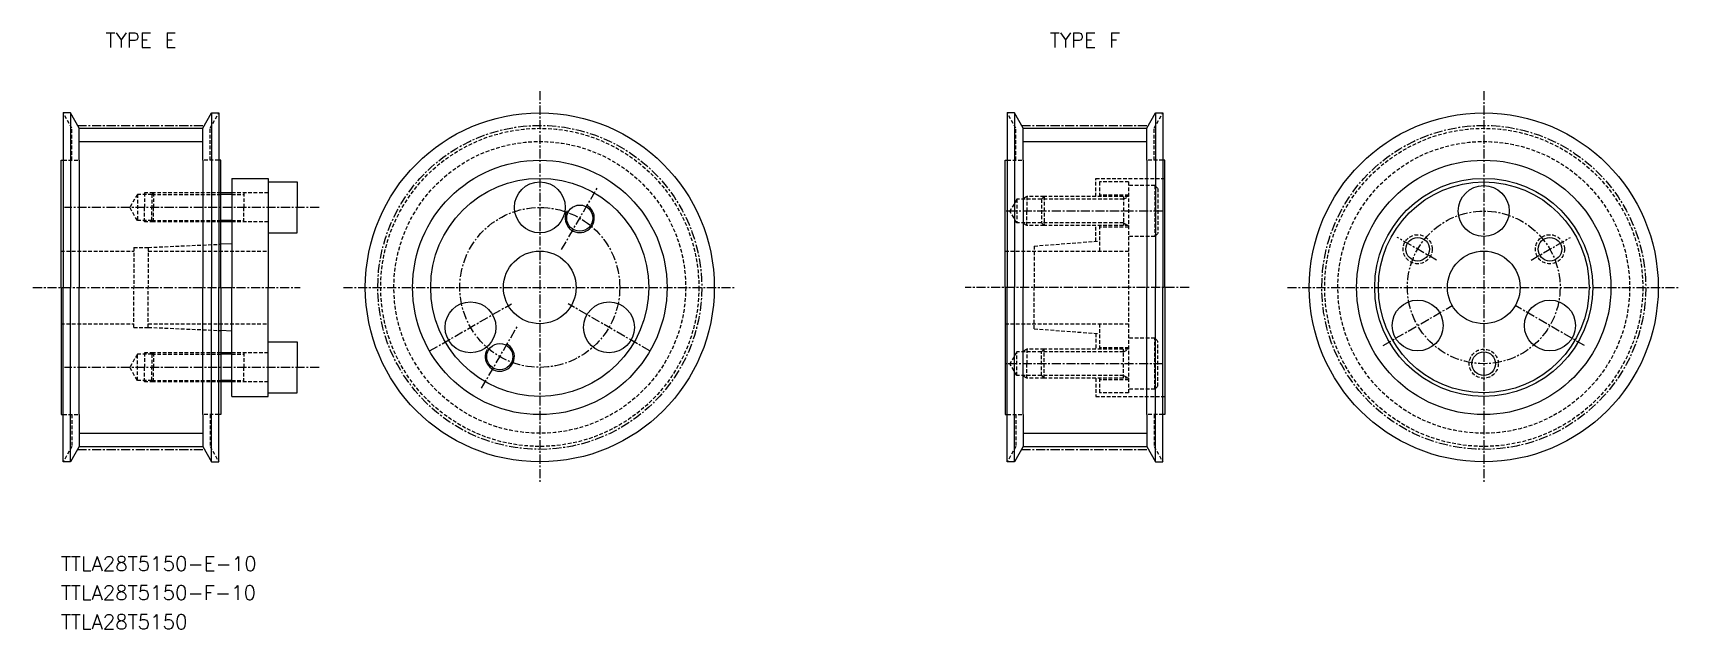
# Model space of a CAD drawing. Extents: x 4700 to 4927, y 19272 to 19354.
import ezdxf
from ezdxf.enums import TextEntityAlignment as Align

# ---------------------------------------------------------------- set-up
doc = ezdxf.new("R2010")
doc.units = 0
doc.linetypes.add('CENTER', pattern=[2, 1.25, -0.25, 0.25, -0.25])
doc.linetypes.add('DASHED', pattern=[0.75, 0.5, -0.25])
doc.layers.get('0').update_dxf_attribs({"linetype": 'CONTINUOUS'})
doc.layers.add('CENTER', color=1, linetype='CENTER')
doc.styles.add('MISUMI', font='txt.shx')

msp = doc.modelspace()

# ---------------------------------------------------------------- linework, layer by layer
at = {"color": 1, "linetype": 'CENTER'}
for p, q in [((4769.91, 19345.56), (4769.91, 19291.56)), ((4899.76, 19345.56), (4899.76, 19291.56)), ((4706.32, 19340.84), (4723.78, 19340.84)), ((4836.18, 19340.84), (4853.63, 19340.84)), ((4700.19, 19318.56), (4736.97, 19318.56)), ((4742.91, 19318.56), (4796.91, 19318.56)), ((4872.76, 19318.56), (4926.76, 19318.56)), ((4706.32, 19296.28), (4723.78, 19296.28)), ((4836.18, 19296.28), (4853.63, 19296.28))]:
    msp.add_line(p, q, dxfattribs=at)
at = {"color": 7, "linetype": 'CONTINUOUS'}
for p, q in [((4705.35, 19342.56), (4704.35, 19342.56)), ((4704.35, 19342.56), (4704.35, 19318.56)), ((4706.55, 19340.44), (4705.35, 19342.56)), ((4705.35, 19342.56), (4705.35, 19318.56)), ((4706.55, 19336.06), (4706.55, 19340.44)), ((4706.55, 19340.44), (4723.55, 19340.44)), ((4723.55, 19340.44), (4724.75, 19342.56)), ((4723.55, 19336.06), (4723.55, 19340.44)), ((4724.75, 19342.56), (4725.75, 19342.56)), ((4724.75, 19342.56), (4724.75, 19318.56)), ((4725.75, 19342.56), (4725.75, 19318.56)), ((4835.21, 19342.56), (4834.21, 19342.56)), ((4834.21, 19342.56), (4834.21, 19318.56)), ((4836.41, 19340.44), (4835.21, 19342.56)), ((4835.21, 19342.56), (4835.21, 19318.56)), ((4836.41, 19336.06), (4836.41, 19340.44)), ((4836.41, 19340.44), (4853.41, 19340.44)), ((4853.41, 19340.44), (4854.61, 19342.56)), ((4853.41, 19336.06), (4853.41, 19340.44)), ((4854.61, 19342.56), (4855.61, 19342.56)), ((4854.61, 19342.56), (4854.61, 19318.56)), ((4855.61, 19342.56), (4855.61, 19318.56)), ((4704.05, 19336.06), (4704.35, 19336.06)), ((4704.05, 19318.56), (4704.05, 19336.06)), ((4706.55, 19336.06), (4706.55, 19318.56)), ((4723.55, 19336.06), (4723.55, 19318.56)), ((4726.05, 19336.06), (4725.75, 19336.06)), ((4726.05, 19318.56), (4726.05, 19336.06)), ((4833.91, 19336.06), (4834.21, 19336.06)), ((4833.91, 19318.56), (4833.91, 19336.06)), ((4836.41, 19336.06), (4836.41, 19318.56)), ((4853.41, 19336.06), (4853.41, 19318.56)), ((4855.91, 19336.06), (4855.61, 19336.06)), ((4855.91, 19318.56), (4855.91, 19336.06)), ((4727.55, 19331.56), (4726.05, 19331.56)), ((4727.55, 19333.56), (4732.55, 19333.56)), ((4727.55, 19333.56), (4727.55, 19331.56)), ((4727.55, 19331.56), (4727.55, 19327.56)), ((4732.55, 19333.56), (4732.55, 19333.06)), ((4732.55, 19333.06), (4732.55, 19326.06)), ((4732.55, 19333.06), (4736.55, 19333.06)), ((4736.55, 19333.06), (4736.55, 19329.56)), ((4736.55, 19326.06), (4736.55, 19329.56)), ((4727.55, 19327.56), (4726.05, 19327.56)), ((4727.55, 19327.56), (4727.55, 19324.56)), ((4727.55, 19324.56), (4726.05, 19324.5)), ((4727.55, 19324.56), (4727.55, 19318.56)), ((4732.55, 19326.06), (4732.55, 19318.56)), ((4732.55, 19326.06), (4736.55, 19326.06)), ((4704.05, 19318.56), (4704.05, 19301.06)), ((4704.35, 19294.56), (4704.35, 19318.56)), ((4705.35, 19294.56), (4705.35, 19318.56)), ((4706.55, 19301.06), (4706.55, 19318.56)), ((4723.55, 19301.06), (4723.55, 19318.56)), ((4724.75, 19294.56), (4724.75, 19318.56)), ((4725.75, 19294.56), (4725.75, 19318.56)), ((4726.05, 19318.56), (4726.05, 19301.06)), ((4727.55, 19312.56), (4727.55, 19318.56)), ((4732.55, 19311.06), (4732.55, 19318.56)), ((4833.91, 19318.56), (4833.91, 19301.06)), ((4834.21, 19294.56), (4834.21, 19318.56)), ((4835.21, 19294.56), (4835.21, 19318.56)), ((4836.41, 19301.06), (4836.41, 19318.56)), ((4853.41, 19301.06), (4853.41, 19318.56)), ((4854.61, 19294.56), (4854.61, 19318.56)), ((4855.61, 19294.56), (4855.61, 19318.56)), ((4855.91, 19318.56), (4855.91, 19301.06)), ((4727.55, 19312.56), (4726.05, 19312.63)), ((4727.55, 19309.56), (4727.55, 19312.56)), ((4732.55, 19304.06), (4732.55, 19311.06)), ((4732.55, 19311.06), (4736.55, 19311.06)), ((4736.55, 19311.06), (4736.55, 19307.56)), ((4727.55, 19309.56), (4726.05, 19309.56)), ((4727.55, 19305.56), (4727.55, 19309.56)), ((4736.55, 19304.06), (4736.55, 19307.56)), ((4727.55, 19305.56), (4726.05, 19305.56)), ((4727.55, 19303.56), (4727.55, 19305.56)), ((4727.55, 19303.56), (4732.55, 19303.56)), ((4732.55, 19304.06), (4736.55, 19304.06)), ((4732.55, 19303.56), (4732.55, 19304.06)), ((4704.05, 19301.06), (4704.35, 19301.06)), ((4706.55, 19301.06), (4706.55, 19296.69)), ((4723.55, 19301.06), (4723.55, 19296.69)), ((4726.05, 19301.06), (4725.75, 19301.06)), ((4833.91, 19301.06), (4834.21, 19301.06)), ((4836.41, 19301.06), (4836.41, 19296.69)), ((4853.41, 19301.06), (4853.41, 19296.69)), ((4855.91, 19301.06), (4855.61, 19301.06)), ((4706.55, 19296.69), (4705.35, 19294.56)), ((4706.55, 19296.69), (4723.55, 19296.69)), ((4723.55, 19296.69), (4724.75, 19294.56)), ((4836.41, 19296.69), (4835.21, 19294.56)), ((4836.41, 19296.69), (4853.41, 19296.69)), ((4853.41, 19296.69), (4854.61, 19294.56)), ((4705.35, 19294.56), (4704.35, 19294.56)), ((4724.75, 19294.56), (4725.75, 19294.56)), ((4835.21, 19294.56), (4834.21, 19294.56)), ((4854.61, 19294.56), (4855.61, 19294.56))]:
    msp.add_line(p, q, dxfattribs=at)
at = {"color": 3, "linetype": 'DASHED'}
for p, q in [((4705.55, 19340.44), (4704.35, 19342.56)), ((4705.55, 19336.06), (4705.55, 19340.44)), ((4724.55, 19340.44), (4725.75, 19342.56)), ((4724.55, 19336.06), (4724.55, 19340.44)), ((4835.41, 19340.44), (4834.21, 19342.56)), ((4835.41, 19336.06), (4835.41, 19340.44)), ((4854.41, 19340.44), (4855.61, 19342.56)), ((4854.41, 19336.06), (4854.41, 19340.44)), ((4704.35, 19336.06), (4706.55, 19336.06)), ((4725.75, 19336.06), (4723.55, 19336.06)), ((4834.21, 19336.06), (4836.41, 19336.06)), ((4855.61, 19336.06), (4853.41, 19336.06)), ((4714.55, 19331.36), (4713.51, 19329.56)), ((4714.55, 19331.36), (4714.55, 19327.76)), ((4716.55, 19331.36), (4714.55, 19331.36)), ((4716.75, 19331.56), (4715.55, 19331.56)), ((4715.55, 19331.56), (4715.55, 19329.56)), ((4716.75, 19331.56), (4716.55, 19331.36)), ((4716.55, 19331.36), (4726.05, 19331.36)), ((4716.55, 19331.36), (4716.55, 19329.56)), ((4726.05, 19331.56), (4716.75, 19331.56)), ((4716.75, 19331.56), (4716.75, 19329.56)), ((4732.55, 19331.56), (4727.55, 19331.56)), ((4727.55, 19331.36), (4729.21, 19331.36)), ((4729.21, 19331.56), (4729.21, 19329.56)), ((4846.4, 19333.56), (4855.91, 19333.56)), ((4846.4, 19331.06), (4846.4, 19333.56)), ((4850.91, 19333.06), (4846.91, 19333.06)), ((4846.91, 19333.06), (4846.91, 19331.06)), ((4850.91, 19333.06), (4850.91, 19304.06)), ((4854.51, 19332.56), (4850.91, 19332.56)), ((4854.51, 19332.56), (4854.51, 19325.56)), ((4854.51, 19332.56), (4854.91, 19332.16)), ((4854.91, 19332.16), (4854.91, 19325.96)), ((4714.55, 19327.76), (4713.51, 19329.56)), ((4715.55, 19327.56), (4715.55, 19329.56)), ((4716.55, 19327.76), (4716.55, 19329.56)), ((4716.75, 19327.56), (4716.75, 19329.56)), ((4729.21, 19327.56), (4729.21, 19329.56)), ((4835.52, 19330.68), (4834.59, 19329.06)), ((4835.52, 19330.68), (4835.52, 19327.44)), ((4838.91, 19330.68), (4835.52, 19330.68)), ((4836.91, 19331.06), (4836.25, 19330.68)), ((4836.91, 19331.06), (4836.91, 19329.06)), ((4839.28, 19331.06), (4836.91, 19331.06)), ((4838.91, 19330.68), (4839.28, 19331.06)), ((4850.21, 19330.68), (4838.91, 19330.68)), ((4838.91, 19330.68), (4838.91, 19327.44)), ((4850.91, 19331.06), (4839.28, 19331.06)), ((4839.28, 19331.06), (4839.28, 19327.06)), ((4850.91, 19331.26), (4846.91, 19331.26)), ((4850.21, 19331.06), (4850.21, 19327.06)), ((4850.21, 19330.68), (4850.86, 19331.06)), ((4716.55, 19327.76), (4714.55, 19327.76)), ((4716.75, 19327.56), (4715.55, 19327.56)), ((4716.55, 19327.76), (4726.05, 19327.76)), ((4716.75, 19327.56), (4716.55, 19327.76)), ((4726.05, 19327.56), (4716.75, 19327.56)), ((4727.55, 19327.76), (4729.21, 19327.76)), ((4732.55, 19327.56), (4727.55, 19327.56)), ((4835.52, 19327.44), (4834.59, 19329.06)), ((4838.91, 19327.44), (4835.52, 19327.44)), ((4836.91, 19327.06), (4836.25, 19327.44)), ((4836.91, 19327.06), (4836.91, 19329.06)), ((4839.28, 19327.06), (4836.91, 19327.06)), ((4850.21, 19327.44), (4838.91, 19327.44)), ((4839.28, 19327.06), (4838.91, 19327.44)), ((4850.91, 19327.06), (4839.28, 19327.06)), ((4846.4, 19324.9), (4846.4, 19327.06)), ((4846.91, 19327.06), (4846.91, 19323.56)), ((4850.91, 19326.86), (4846.91, 19326.86)), ((4850.21, 19327.44), (4850.86, 19327.06)), ((4837.91, 19324.25), (4846.91, 19324.94)), ((4854.51, 19325.56), (4850.91, 19325.56)), ((4854.51, 19325.56), (4854.91, 19325.96)), ((4704.05, 19323.56), (4714.05, 19323.56)), ((4714.05, 19324.06), (4716.05, 19324.06)), ((4714.05, 19324.06), (4714.05, 19318.56)), ((4716.05, 19324.06), (4726.05, 19324.5)), ((4716.05, 19324.06), (4716.05, 19318.56)), ((4716.05, 19323.56), (4732.55, 19323.56)), ((4833.91, 19323.56), (4850.91, 19323.56)), ((4837.91, 19324.25), (4837.91, 19318.56)), ((4714.05, 19313.06), (4714.05, 19318.56)), ((4716.05, 19313.06), (4716.05, 19318.56)), ((4837.91, 19312.87), (4837.91, 19318.56)), ((4704.05, 19313.56), (4714.05, 19313.56)), ((4716.05, 19313.56), (4732.55, 19313.56)), ((4833.91, 19313.56), (4850.91, 19313.56)), ((4846.91, 19313.56), (4846.91, 19310.06)), ((4714.05, 19313.06), (4716.05, 19313.06)), ((4716.05, 19313.06), (4726.05, 19312.63)), ((4837.91, 19312.87), (4846.91, 19312.19)), ((4846.4, 19312.22), (4846.4, 19310.06)), ((4854.51, 19311.56), (4850.91, 19311.56)), ((4854.51, 19304.56), (4854.51, 19311.56)), ((4854.51, 19311.56), (4854.91, 19311.16)), ((4854.91, 19304.96), (4854.91, 19311.16)), ((4714.55, 19309.36), (4713.51, 19307.56)), ((4716.55, 19309.36), (4714.55, 19309.36)), ((4714.55, 19305.76), (4714.55, 19309.36)), ((4716.75, 19309.56), (4715.55, 19309.56)), ((4715.55, 19309.56), (4715.55, 19307.56)), ((4716.75, 19309.56), (4716.55, 19309.36)), ((4716.55, 19309.36), (4726.05, 19309.36)), ((4716.55, 19309.36), (4716.55, 19307.56)), ((4726.05, 19309.56), (4716.75, 19309.56)), ((4716.75, 19309.56), (4716.75, 19307.56)), ((4732.55, 19309.56), (4727.55, 19309.56)), ((4727.55, 19309.36), (4729.21, 19309.36)), ((4729.21, 19309.56), (4729.21, 19307.56)), ((4835.52, 19309.68), (4834.59, 19308.06)), ((4835.52, 19306.44), (4835.52, 19309.68)), ((4838.91, 19309.68), (4835.52, 19309.68)), ((4836.91, 19310.06), (4836.25, 19309.68)), ((4836.91, 19310.06), (4836.91, 19308.06)), ((4839.28, 19310.06), (4836.91, 19310.06)), ((4839.28, 19310.06), (4838.91, 19309.68)), ((4850.21, 19309.68), (4838.91, 19309.68)), ((4838.91, 19306.44), (4838.91, 19309.68)), ((4850.91, 19310.06), (4839.28, 19310.06)), ((4839.28, 19306.06), (4839.28, 19310.06)), ((4850.91, 19310.26), (4846.91, 19310.26)), ((4850.21, 19306.06), (4850.21, 19310.06)), ((4850.21, 19309.68), (4850.86, 19310.06)), ((4714.55, 19305.76), (4713.51, 19307.56)), ((4715.55, 19305.56), (4715.55, 19307.56)), ((4716.55, 19305.76), (4716.55, 19307.56)), ((4716.75, 19305.56), (4716.75, 19307.56)), ((4729.21, 19305.56), (4729.21, 19307.56)), ((4835.52, 19306.44), (4834.59, 19308.06)), ((4838.91, 19306.44), (4835.52, 19306.44)), ((4836.91, 19306.06), (4836.25, 19306.44)), ((4836.91, 19306.06), (4836.91, 19308.06)), ((4850.21, 19306.44), (4838.91, 19306.44)), ((4838.91, 19306.44), (4839.28, 19306.06)), ((4850.21, 19306.44), (4850.86, 19306.06)), ((4716.55, 19305.76), (4714.55, 19305.76)), ((4716.75, 19305.56), (4715.55, 19305.56)), ((4716.55, 19305.76), (4726.05, 19305.76)), ((4716.75, 19305.56), (4716.55, 19305.76)), ((4726.05, 19305.56), (4716.75, 19305.56)), ((4727.55, 19305.76), (4729.21, 19305.76)), ((4732.55, 19305.56), (4727.55, 19305.56)), ((4839.28, 19306.06), (4836.91, 19306.06)), ((4850.91, 19306.06), (4839.28, 19306.06)), ((4846.4, 19306.06), (4846.4, 19303.56)), ((4846.91, 19306.06), (4846.91, 19304.06)), ((4850.91, 19305.86), (4846.91, 19305.86)), ((4854.51, 19304.56), (4850.91, 19304.56)), ((4854.51, 19304.56), (4854.91, 19304.96)), ((4846.4, 19303.56), (4855.91, 19303.56)), ((4850.91, 19304.06), (4846.91, 19304.06)), ((4704.35, 19301.06), (4706.55, 19301.06)), ((4705.55, 19301.06), (4705.55, 19296.69)), ((4725.75, 19301.06), (4723.55, 19301.06)), ((4724.55, 19301.06), (4724.55, 19296.69)), ((4834.21, 19301.06), (4836.41, 19301.06)), ((4835.41, 19301.06), (4835.41, 19296.69)), ((4855.61, 19301.06), (4853.41, 19301.06)), ((4854.41, 19301.06), (4854.41, 19296.69)), ((4705.55, 19296.69), (4704.35, 19294.56)), ((4724.55, 19296.69), (4725.75, 19294.56)), ((4835.41, 19296.69), (4834.21, 19294.56)), ((4854.41, 19296.69), (4855.61, 19294.56))]:
    msp.add_line(p, q, dxfattribs=at)
at = {"color": 3, "linetype": 'CONTINUOUS'}
for p, q in [((4706.55, 19338.64), (4723.55, 19338.64)), ((4836.41, 19338.64), (4853.41, 19338.64)), ((4706.55, 19298.49), (4723.55, 19298.49)), ((4836.41, 19298.49), (4853.41, 19298.49))]:
    msp.add_line(p, q, dxfattribs=at)
at = {"color": 3}
for p, q in [((4727.55, 19331.36), (4726.05, 19331.36)), ((4727.55, 19327.76), (4726.05, 19327.76)), ((4727.55, 19309.36), (4726.05, 19309.36)), ((4727.55, 19305.76), (4726.05, 19305.76))]:
    msp.add_line(p, q, dxfattribs=at)
at = {"color": 7, "linetype": 'CONTINUOUS'}
for centre, radius in [((4769.91, 19318.56), 24), ((4899.76, 19318.56), 24), ((4769.91, 19318.56), 17.5), ((4899.76, 19318.56), 17.5), ((4769.91, 19318.56), 15), ((4769.91, 19318.56), 15), ((4769.91, 19318.56), 15), ((4769.91, 19329.56), 3.5), ((4899.76, 19318.56), 15), ((4899.76, 19318.56), 14.5), ((4899.76, 19329.06), 3.5), ((4775.41, 19328.09), 1.8), ((4890.67, 19323.81), 1.62), ((4908.86, 19323.81), 1.62), ((4769.91, 19318.56), 5), ((4899.76, 19318.56), 5), ((4760.38, 19313.06), 3.5), ((4779.43, 19313.06), 3.5), ((4890.67, 19313.31), 3.5), ((4908.86, 19313.31), 3.5), ((4764.41, 19309.03), 1.8), ((4899.76, 19308.06), 1.62)]:
    msp.add_circle(centre, radius, dxfattribs=at)
at = {"color": 1, "linetype": 'CENTER'}
for centre in [(4769.91, 19318.56), (4899.76, 19318.56)]:
    msp.add_circle(centre, 22.28, dxfattribs=at)
at = {"color": 3, "linetype": 'DASHED'}
for centre, radius in [((4769.91, 19318.56), 21.88), ((4899.76, 19318.56), 21.88), ((4769.91, 19318.56), 20.07), ((4899.76, 19318.56), 20.07), ((4890.67, 19323.81), 2), ((4908.86, 19323.81), 2), ((4899.76, 19308.06), 2)]:
    msp.add_circle(centre, radius, dxfattribs=at)
at = {"color": 3, "linetype": 'CONTINUOUS'}
for centre in [(4775.41, 19328.09), (4764.41, 19309.03)]:
    msp.add_arc(centre, 2, 150, 62, dxfattribs=at)
at = {"layer": 'CENTER', "color": 1, "linetype": 'CENTER'}
for p, q in [((4772.91, 19323.76), (4777.91, 19332.42)), ((4739.55, 19329.56), (4704.51, 19329.56)), ((4855.59, 19329.06), (4834.07, 19329.06)), ((4893.27, 19322.31), (4887.85, 19325.44)), ((4906.26, 19322.31), (4911.67, 19325.44)), ((4859.24, 19318.56), (4828.41, 19318.56)), ((4754.75, 19309.81), (4766.01, 19316.31)), ((4785.06, 19309.81), (4773.8, 19316.31)), ((4885.91, 19310.56), (4895.43, 19316.06)), ((4913.62, 19310.56), (4904.09, 19316.06)), ((4761.91, 19304.7), (4766.91, 19313.36)), ((4739.55, 19307.56), (4704.51, 19307.56)), ((4855.59, 19308.06), (4834.07, 19308.06))]:
    msp.add_line(p, q, dxfattribs=at)
for centre, radius in [((4769.91, 19318.56), 11), ((4899.76, 19318.56), 10.5)]:
    msp.add_circle(centre, radius, dxfattribs=at)

# ---------------------------------------------------------------- texts
at = {"color": 7, "linetype": 'CONTINUOUS', "style": 'MISUMI'}
for s, p in [('TYPE E', (4715.05, 19352.56)), ('TYPE F', (4844.91, 19352.56))]:
    msp.add_text(s, height=2, dxfattribs=at).set_placement(p, align=Align.MIDDLE_CENTER)
for s, p in [('TTLA28T5150-E-10', (4704.05, 19279.56)), ('TTLA28T5150-F-10', (4704.05, 19275.56)), ('TTLA28T5150', (4704.05, 19271.56))]:
    msp.add_text(s, height=2, dxfattribs=at).set_placement(p)

doc.saveas('drawing.dxf')
